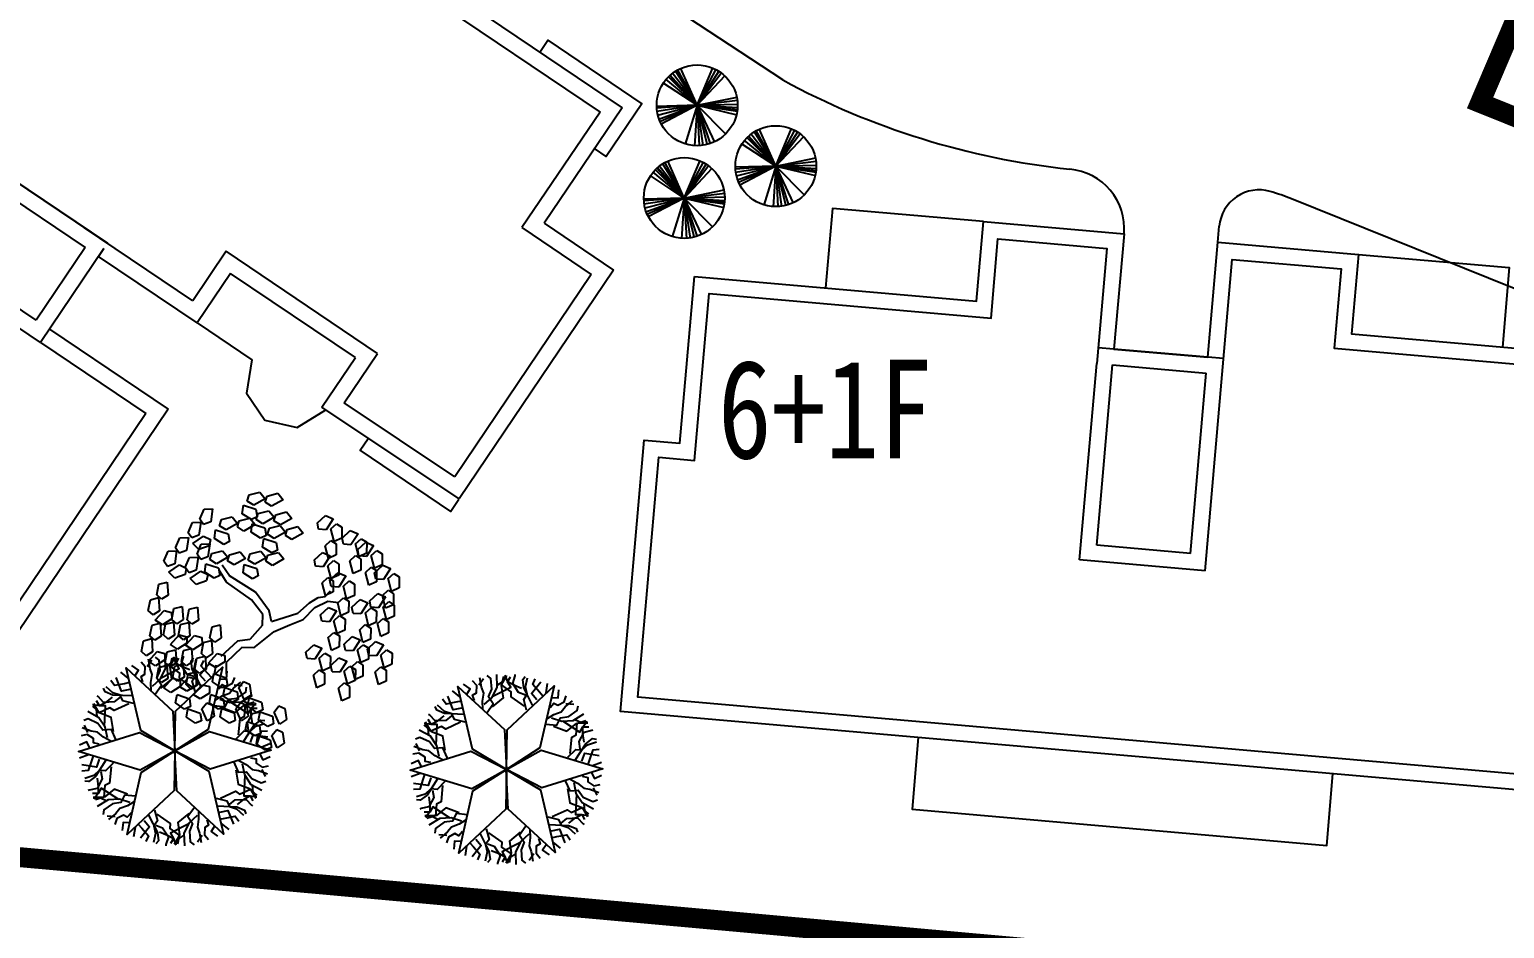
# Model space of a CAD drawing. Extents: x 302512 to 1034855, y -184136 to 410364.
# Drawn here: x 568502 to 605500, y -160443 to -137886 of the extents above; entities that cross this region are included whole.
import ezdxf

# ---------------------------------------------------------------- set-up
doc = ezdxf.new("R2010")
doc.units = 0
doc.header["$MEASUREMENT"] = 0
doc.linetypes.add('DASHED2', pattern=[0.375, 0.25, -0.125])
for name, color, linetype in [('LAYER4', 1, 'Continuous'), ('PUB_TEXT', 7, 'Continuous'), ('shu', 74, 'Continuous'), ('TREE', 3, 'Continuous'), ('TREE2', 84, 'Continuous'), ('WALL', 4, 'Continuous'), ('WZ', 2, 'Continuous'), ('建筑', 2, 'Continuous'), ('支路', 7, 'Continuous'), ('道路线', 161, 'Continuous')]:
    doc.layers.add(name, color=color, linetype=linetype)
doc.styles.add('-黑体', font='', dxfattribs={"width": 0.8})
doc.styles.add('DIM', font='txt')
doc.styles.add('DIM_FONT', font='SIMPLEX.shx', dxfattribs={"width": 0.8})
doc.styles.get('-黑体').set_extended_font_data('黑体')

# ---------------------------------------------------------------- blocks, each defined once
blk = doc.blocks.new('A$C110D1A50')
at = {"layer": '建筑'}
for p, q in [((14300, 11940), (11140, 11940)), ((11140, 6600), (11140, 11540)), ((11540, 7000), (11540, 11540)), ((13900, 7000), (13900, 11540)), ((14300, 6600), (14300, 11540)), ((13900, 7000), (11540, 7000)), ((14300, 6600), (11140, 6600))]:
    blk.add_line(p, q, dxfattribs=at)
blk.add_lwpolyline([(900, 12840), (8000, 12840), (8000, 14840), (11540, 14840), (11540, 11940), (13900, 11940), (13900, 14840), (17440, 14840), (17440, 12840), (24540, 12840), (24540, 8640), (25440, 8640), (25440, 1800), (0, 1800), (0, 8640), (900, 8640)], close=True, dxfattribs=at)
for points in [[(8000, 14840), (4200, 14840), (4200, 12840)], [(17440, 14840), (21240, 14840), (21240, 12840)], [(14300, 11540), (14300, 14440), (17040, 14440), (17040, 12440), (24140, 12440), (24140, 8240), (25040, 8240), (25040, 2200), (400, 2200), (400, 8240), (1300, 8240), (1300, 12440), (8400, 12440), (8400, 14440), (11140, 14440), (11140, 11540)], [(11540, 11540), (13900, 11540)], [(7500, 1800), (7500, 0), (17940, 0), (17940, 1800)]]:
    blk.add_lwpolyline(points, dxfattribs=at)
blk = doc.blocks.new('A$C0DC22966')
at = {"layer": 'WZ'}
for p, q in [((8672, 29060), (6720, 26156)), ((26781, 16842), (8672, 29060)), ((8781, 28504), (6828, 25600)), ((26226, 16734), (8781, 28504)), ((4979, 27330), (1104, 21589)), ((6720, 26156), (4979, 27330)), ((5087, 26775), (1659, 21696)), ((6828, 25600), (5087, 26775)), ((1104, 21589), (4529, 19262)), ((1659, 21696), (4421, 19819)), ((4421, 19819), (5259, 21061)), ((5259, 21061), (9056, 18500)), ((4529, 19262), (5367, 20506)), ((5367, 20506), (8501, 18392)), ((9056, 18500), (8218, 17256)), ((8501, 18392), (7662, 17148)), ((7662, 17148), (10133, 15482)), ((8218, 17256), (10929, 15427)), ((5927, 15663), (502, 7624)), ((8903, 13658), (5927, 15663)), ((10267, 15681), (8679, 13327)), ((10133, 15482), (10267, 15681)), ((10357, 15814), (16342, 11776)), ((16906, 11396), (10357, 15814)), ((10465, 15258), (9234, 13435)), ((16351, 11288), (10465, 15258)), ((6035, 15108), (1058, 7732)), ((8679, 13327), (6035, 15108)), ((8679, 13327), (15228, 8909)), ((9234, 13435), (15120, 9464))]:
    blk.add_line(p, q, dxfattribs=at)
for points in [[(10741, 27664), (10942, 27963), (8580, 29557), (7685, 28230), (7983, 28029)], [(1096, 21577), (895, 21279), (3167, 19747), (3368, 20045)], [(7662, 17148), (6284, 18078), (5567, 17638), (4759, 17813), (4292, 18492), (4429, 19330)]]:
    blk.add_lwpolyline(points, dxfattribs=at)
blk = doc.blocks.new('M_F18')
for p, q in [((-817, 1597), (-695, 1697)), ((-695, 1697), (-586, 1644)), ((-2, 1553), (59, 1699)), ((59, 1699), (179, 1703)), ((179, 1703), (155, 1517)), ((-1054, 1505), (-932, 1605)), ((-1042, 1414), (-1054, 1505)), ((-824, 1552), (-933, 1400)), ((-932, 1605), (-824, 1552)), ((-805, 1506), (-817, 1597)), ((-696, 1492), (-805, 1506)), ((-586, 1644), (-696, 1492)), ((-589, 1409), (-467, 1509)), ((-467, 1509), (-358, 1456)), ((52, 1478), (-2, 1553)), ((155, 1517), (52, 1478)), ((208, 1557), (250, 1658)), ((327, 1412), (208, 1557)), ((250, 1658), (341, 1647)), ((406, 1503), (327, 1412)), ((341, 1647), (406, 1503)), ((410, 1506), (470, 1652)), ((464, 1432), (410, 1506)), ((470, 1652), (591, 1656)), ((591, 1656), (566, 1470)), ((620, 1510), (662, 1612)), ((739, 1365), (620, 1510)), ((662, 1612), (753, 1600)), ((681, 1450), (742, 1595)), ((742, 1595), (863, 1600)), ((753, 1600), (818, 1456)), ((863, 1600), (838, 1414)), ((891, 1454), (933, 1555)), ((933, 1555), (1024, 1544)), ((1024, 1544), (1090, 1400)), ((-1067, 1335), (-881, 1359)), ((-1032, 1219), (-1067, 1335)), ((-933, 1400), (-1042, 1414)), ((-881, 1359), (-817, 1269)), ((-817, 1269), (-875, 1198)), ((-827, 1317), (-704, 1418)), ((-814, 1226), (-827, 1317)), ((-596, 1365), (-705, 1212)), ((-704, 1418), (-596, 1365)), ((-590, 1196), (-468, 1296)), ((-577, 1318), (-589, 1409)), ((-468, 1304), (-577, 1318)), ((-358, 1456), (-468, 1304)), ((-468, 1296), (-359, 1243)), ((-353, 1287), (-231, 1387)), ((-340, 1196), (-353, 1287)), ((-122, 1334), (-232, 1182)), ((-231, 1387), (-122, 1334)), ((236, 1304), (277, 1406)), ((355, 1159), (236, 1304)), ((277, 1406), (369, 1394)), ((369, 1394), (434, 1250)), ((566, 1470), (464, 1432)), ((647, 1257), (689, 1359)), ((735, 1375), (681, 1450)), ((689, 1359), (780, 1347)), ((838, 1414), (735, 1375)), ((818, 1456), (739, 1365)), ((780, 1347), (846, 1204)), ((1010, 1309), (891, 1454)), ((919, 1201), (961, 1302)), ((961, 1302), (1052, 1291)), ((1090, 1400), (1010, 1309)), ((1041, 1252), (1101, 1398)), ((1052, 1291), (1117, 1147)), ((1101, 1398), (1222, 1403)), ((1222, 1403), (1197, 1217)), ((1251, 1257), (1292, 1358)), ((1292, 1358), (1384, 1347)), ((1384, 1347), (1449, 1203)), ((-1554, 1048), (-1446, 1103)), ((-1446, 1103), (-1391, 923)), ((-1265, 1017), (-1143, 1117)), ((-1034, 1064), (-1144, 912)), ((-1143, 1117), (-1034, 1064)), ((-875, 1198), (-1032, 1219)), ((-1027, 1109), (-905, 1209)), ((-1015, 1018), (-1027, 1109)), ((-797, 1156), (-906, 1004)), ((-905, 1209), (-797, 1156)), ((-839, 1147), (-653, 1171)), ((-804, 1031), (-839, 1147)), ((-705, 1212), (-814, 1226)), ((-653, 1171), (-589, 1082)), ((-589, 1082), (-647, 1010)), ((-578, 1105), (-590, 1196)), ((-469, 1090), (-578, 1105)), ((-359, 1243), (-469, 1090)), ((-232, 1182), (-340, 1196)), ((182, 1055), (243, 1201)), ((236, 981), (182, 1055)), ((243, 1201), (363, 1206)), ((363, 1206), (339, 1019)), ((434, 1250), (355, 1159)), ((392, 1059), (434, 1161)), ((511, 914), (392, 1059)), ((434, 1161), (525, 1149)), ((525, 1149), (590, 1006)), ((767, 1112), (647, 1257)), ((846, 1204), (767, 1112)), ((1038, 1056), (919, 1201)), ((1117, 1147), (1038, 1056)), ((1095, 1178), (1041, 1252)), ((1197, 1217), (1095, 1178)), ((1370, 1111), (1251, 1257)), ((1278, 1004), (1320, 1105)), ((1320, 1105), (1411, 1094)), ((1449, 1203), (1370, 1111)), ((1411, 1094), (1477, 950)), ((-1625, 804), (-1517, 858)), ((-1548, 890), (-1554, 1048)), ((-1468, 845), (-1548, 890)), ((-1517, 858), (-1462, 679)), ((-1391, 923), (-1468, 845)), ((-1278, 847), (-1091, 871)), ((-1242, 731), (-1278, 847)), ((-1252, 926), (-1265, 1017)), ((-1144, 912), (-1252, 926)), ((-1091, 871), (-1027, 781)), ((-906, 1004), (-1015, 1018)), ((-647, 1010), (-804, 1031)), ((-686, 745), (-564, 845)), ((-603, 1025), (-417, 1049)), ((-567, 909), (-603, 1025)), ((-411, 888), (-567, 909)), ((-564, 845), (-456, 792)), ((-449, 837), (-327, 937)), ((-417, 1049), (-353, 960)), ((-353, 960), (-411, 888)), ((-218, 884), (-328, 731)), ((-327, 937), (-218, 884)), ((339, 1019), (236, 981)), ((420, 806), (461, 908)), ((461, 908), (553, 897)), ((506, 886), (567, 1032)), ((560, 812), (506, 886)), ((590, 1006), (511, 914)), ((553, 897), (618, 753)), ((663, 851), (560, 812)), ((567, 1032), (688, 1037)), ((688, 1037), (663, 851)), ((716, 890), (758, 992)), ((835, 745), (716, 890)), ((758, 992), (849, 981)), ((849, 981), (914, 837)), ((1146, 858), (1206, 1004)), ((1200, 784), (1146, 858)), ((1206, 1004), (1327, 1008)), ((1397, 859), (1278, 1004)), ((1327, 1008), (1303, 822)), ((1356, 862), (1398, 964)), ((1475, 717), (1356, 862)), ((1477, 950), (1397, 859)), ((1398, 964), (1489, 952)), ((1489, 952), (1554, 809)), ((-1619, 646), (-1625, 804)), ((-1539, 601), (-1619, 646)), ((-1462, 679), (-1539, 601)), ((-1491, 533), (-1397, 695)), ((-1397, 695), (-1287, 692)), ((-1379, 579), (-1271, 633)), ((-1287, 692), (-1266, 603)), ((-1271, 633), (-1216, 454)), ((-1086, 710), (-1242, 731)), ((-1027, 781), (-1086, 710)), ((-949, 611), (-826, 711)), ((-718, 658), (-827, 506)), ((-826, 711), (-718, 658)), ((-674, 654), (-686, 745)), ((-565, 639), (-674, 654)), ((-456, 792), (-565, 639)), ((-437, 746), (-449, 837)), ((-328, 731), (-437, 746)), ((539, 661), (420, 806)), ((456, 591), (543, 648)), ((618, 753), (539, 661)), ((543, 648), (578, 751)), ((605, 601), (754, 648)), ((744, 638), (786, 739)), ((863, 492), (744, 638)), ((786, 739), (877, 728)), ((914, 837), (835, 745)), ((877, 728), (942, 584)), ((953, 670), (1014, 816)), ((1007, 596), (953, 670)), ((1110, 635), (1007, 596)), ((1014, 816), (1134, 821)), ((1134, 821), (1110, 635)), ((1163, 675), (1205, 776)), ((1282, 529), (1163, 675)), ((1303, 822), (1200, 784)), ((1205, 776), (1296, 765)), ((1296, 765), (1361, 621)), ((1383, 609), (1425, 711)), ((1425, 711), (1516, 699)), ((1554, 809), (1475, 717)), ((1516, 699), (1582, 556)), ((-1694, 532), (-1586, 586)), ((-1689, 374), (-1694, 532)), ((-1586, 586), (-1531, 407)), ((-1377, 491), (-1491, 533)), ((-1373, 421), (-1379, 579)), ((-1266, 603), (-1377, 491)), ((-1216, 454), (-1293, 376)), ((-1186, 520), (-1064, 620)), ((-1174, 429), (-1186, 520)), ((-1065, 414), (-1174, 429)), ((-955, 567), (-1065, 414)), ((-1064, 620), (-955, 567)), ((-824, 338), (-981, 432)), ((-936, 520), (-949, 611)), ((-827, 506), (-936, 520)), ((-699, 574), (-513, 598)), ((-664, 459), (-699, 574)), ((-507, 438), (-664, 459)), ((-513, 598), (-449, 509)), ((-449, 509), (-507, 438)), ((289, 263), (377, 469)), ((377, 469), (456, 591)), ((394, 216), (473, 441)), ((473, 441), (605, 601)), ((594, 379), (654, 525)), ((654, 525), (775, 530)), ((775, 530), (750, 344)), ((804, 383), (846, 485)), ((846, 485), (937, 474)), ((942, 584), (863, 492)), ((937, 474), (1002, 330)), ((1191, 422), (1232, 523)), ((1310, 277), (1191, 422)), ((1232, 523), (1324, 512)), ((1361, 621), (1282, 529)), ((1324, 512), (1389, 368)), ((1503, 464), (1383, 609)), ((1582, 556), (1503, 464)), ((-1765, 287), (-1657, 342)), ((-1759, 129), (-1765, 287)), ((-1609, 329), (-1689, 374)), ((-1657, 342), (-1602, 162)), ((-1531, 407), (-1609, 329)), ((-1449, 334), (-1342, 389)), ((-1444, 176), (-1449, 334)), ((-1293, 376), (-1373, 421)), ((-1342, 389), (-1286, 209)), ((-1316, 63), (-1222, 226)), ((-1222, 226), (-1112, 223)), ((-1199, 349), (-1012, 373)), ((-1163, 234), (-1199, 349)), ((-1007, 213), (-1163, 234)), ((-1112, 223), (-1091, 133)), ((-1012, 373), (-949, 284)), ((-949, 284), (-1007, 213)), ((-824, 235), (-990, 347)), ((-386, 282), (-824, 338)), ((-394, 159), (-824, 235)), ((-96, 122), (-386, 282)), ((0, 0), (289, 263)), ((254, 66), (394, 216)), ((648, 305), (594, 379)), ((750, 344), (648, 305)), ((923, 238), (804, 383)), ((831, 131), (873, 232)), ((873, 232), (964, 221)), ((1002, 330), (923, 238)), ((964, 221), (1030, 77)), ((1076, 145), (1136, 291)), ((1136, 291), (1257, 295)), ((1257, 295), (1232, 109)), ((1286, 149), (1327, 250)), ((1389, 368), (1310, 277)), ((1327, 250), (1419, 239)), ((1409, 220), (1469, 366)), ((1463, 145), (1409, 220)), ((1419, 239), (1484, 95)), ((1469, 366), (1590, 370)), ((1590, 370), (1565, 184)), ((1619, 224), (1660, 325)), ((1738, 79), (1619, 224)), ((1660, 325), (1752, 314)), ((1752, 314), (1817, 170)), ((-1679, 84), (-1759, 129)), ((-1602, 162), (-1679, 84)), ((-1631, 16), (-1537, 179)), ((-1517, -25), (-1631, 16)), ((-1537, 179), (-1428, 176)), ((-1406, 86), (-1517, -25)), ((-1364, 131), (-1444, 176)), ((-1428, 176), (-1406, 86)), ((-1286, 209), (-1364, 131)), ((-1202, 21), (-1316, 63)), ((-1091, 133), (-1202, 21)), ((-158, 37), (-394, 159)), ((-96, -103), (-158, 37)), ((0, 0), (-96, 122)), ((88, -122), (254, 66)), ((951, -15), (831, 131)), ((1030, 77), (951, -15)), ((1130, 70), (1076, 145)), ((1232, 109), (1130, 70)), ((1405, 4), (1286, 149)), ((1484, 95), (1405, 4)), ((1565, 184), (1463, 145)), ((1646, -29), (1688, 72)), ((1688, 72), (1779, 61)), ((1817, 170), (1738, 79)), ((1779, 61), (1845, -83)), ((-1686, -196), (-1592, -120)), ((-1647, -349), (-1686, -196)), ((-1592, -120), (-1500, -284)), ((-96, -103), (-175, -366)), ((88, -122), (-79, -451)), ((629, -193), (689, -48)), ((683, -268), (629, -193)), ((689, -48), (810, -43)), ((810, -43), (785, -229)), ((839, -189), (881, -88)), ((958, -334), (839, -189)), ((881, -88), (972, -99)), ((972, -99), (1037, -243)), ((1032, -212), (1092, -66)), ((1092, -66), (1213, -62)), ((1213, -62), (1188, -248)), ((1242, -208), (1284, -106)), ((1361, -353), (1242, -208)), ((1284, -106), (1375, -118)), ((1313, -104), (1355, -3)), ((1432, -249), (1313, -104)), ((1355, -3), (1446, -14)), ((1375, -118), (1440, -262)), ((1512, -158), (1432, -249)), ((1446, -14), (1512, -158)), ((1765, -174), (1646, -29)), ((1845, -83), (1765, -174)), ((-1703, -450), (-1609, -374)), ((-1559, -377), (-1647, -349)), ((-1609, -374), (-1517, -538)), ((-1500, -284), (-1559, -377)), ((-1344, -422), (-1250, -345)), ((-1305, -575), (-1344, -422)), ((-1250, -345), (-1158, -509)), ((-1143, -337), (-1049, -261)), ((-1104, -490), (-1143, -337)), ((-1049, -261), (-957, -425)), ((-740, -431), (-646, -355)), ((-646, -355), (-554, -519)), ((-175, -366), (-324, -460)), ((785, -229), (683, -268)), ((866, -442), (908, -341)), ((908, -341), (999, -352)), ((1037, -243), (958, -334)), ((999, -352), (1065, -496)), ((1086, -287), (1032, -212)), ((1188, -248), (1086, -287)), ((1269, -461), (1311, -359)), ((1311, -359), (1402, -371)), ((1440, -262), (1361, -353)), ((1402, -371), (1468, -515)), ((-1664, -603), (-1703, -450)), ((-1576, -631), (-1664, -603)), ((-1517, -538), (-1576, -631)), ((-1515, -687), (-1458, -508)), ((-1458, -508), (-1350, -488)), ((-1310, -571), (-1395, -704)), ((-1361, -675), (-1267, -599)), ((-1350, -488), (-1310, -571)), ((-1217, -602), (-1305, -575)), ((-1267, -599), (-1175, -763)), ((-1158, -509), (-1217, -602)), ((-1160, -591), (-1066, -515)), ((-1121, -744), (-1160, -591)), ((-1016, -517), (-1104, -490)), ((-1066, -515), (-974, -679)), ((-957, -425), (-1016, -517)), ((-915, -649), (-807, -629)), ((-807, -629), (-767, -711)), ((-757, -685), (-663, -609)), ((-701, -584), (-740, -431)), ((-613, -611), (-701, -584)), ((-663, -609), (-571, -773)), ((-554, -519), (-613, -611)), ((-324, -460), (-447, -761)), ((-228, -516), (-342, -807)), ((-79, -451), (-228, -516)), ((986, -587), (866, -442)), ((1065, -496), (986, -587)), ((1389, -606), (1269, -461)), ((1468, -515), (1389, -606)), ((-1528, -769), (-1434, -693)), ((-1489, -922), (-1528, -769)), ((-1395, -704), (-1515, -687)), ((-1434, -693), (-1342, -857)), ((-1322, -828), (-1361, -675)), ((-1235, -856), (-1322, -828)), ((-1175, -763), (-1235, -856)), ((-1173, -912), (-1116, -733)), ((-1033, -771), (-1121, -744)), ((-1116, -733), (-1008, -713)), ((-968, -796), (-1053, -929)), ((-974, -679), (-1033, -771)), ((-1008, -713), (-968, -796)), ((-972, -828), (-915, -649)), ((-852, -844), (-972, -828)), ((-967, -910), (-873, -834)), ((-873, -834), (-782, -998)), ((-767, -711), (-852, -844)), ((-718, -838), (-757, -685)), ((-630, -865), (-718, -838)), ((-571, -773), (-630, -865)), ((-569, -922), (-512, -743)), ((-512, -743), (-404, -723)), ((-364, -805), (-449, -938)), ((-404, -723), (-364, -805)), ((-342, -807), (-272, -958)), ((-1545, -1023), (-1451, -947)), ((-1506, -1176), (-1545, -1023)), ((-1401, -949), (-1489, -922)), ((-1451, -947), (-1359, -1111)), ((-1342, -857), (-1401, -949)), ((-1053, -929), (-1173, -912)), ((-1169, -1023), (-1075, -946)), ((-1130, -1176), (-1169, -1023)), ((-1075, -946), (-983, -1110)), ((-928, -1063), (-967, -910)), ((-782, -998), (-841, -1090)), ((-748, -929), (-654, -852)), ((-709, -1082), (-748, -929)), ((-654, -852), (-562, -1016)), ((-562, -1016), (-621, -1109)), ((-449, -938), (-569, -922)), ((-434, -1022), (-248, -1004)), ((-403, -1138), (-434, -1022)), ((-248, -1004), (-187, -1095)), ((-26, -1056), (0, -949)), ((0, -949), (91, -946)), ((91, -946), (179, -1077)), ((579, -1159), (604, -1052)), ((604, -1052), (696, -1049)), ((696, -1049), (783, -1181)), ((-1419, -1203), (-1506, -1176)), ((-1359, -1111), (-1419, -1203)), ((-1357, -1260), (-1300, -1081)), ((-1237, -1276), (-1357, -1260)), ((-1300, -1081), (-1192, -1061)), ((-1152, -1143), (-1237, -1276)), ((-1192, -1061), (-1152, -1143)), ((-1186, -1276), (-1092, -1200)), ((-1042, -1203), (-1130, -1176)), ((-1092, -1200), (-1000, -1364)), ((-983, -1110), (-1042, -1203)), ((-985, -1164), (-891, -1088)), ((-946, -1317), (-985, -1164)), ((-841, -1090), (-928, -1063)), ((-891, -1088), (-799, -1251)), ((-799, -1251), (-858, -1344)), ((-797, -1400), (-739, -1221)), ((-765, -1182), (-671, -1106)), ((-726, -1335), (-765, -1182)), ((-739, -1221), (-631, -1201)), ((-621, -1109), (-709, -1082)), ((-671, -1106), (-580, -1270)), ((-631, -1201), (-592, -1284)), ((-577, -1419), (-520, -1240)), ((-520, -1240), (-412, -1220)), ((-412, -1220), (-372, -1303)), ((-247, -1164), (-403, -1138)), ((-187, -1095), (-247, -1164)), ((-209, -1140), (-22, -1122)), ((-178, -1257), (-209, -1140)), ((-22, -1283), (-178, -1257)), ((115, -1180), (-26, -1056)), ((-22, -1122), (38, -1214)), ((38, -1214), (-22, -1283)), ((62, -1347), (87, -1240)), ((87, -1240), (179, -1237)), ((179, -1077), (115, -1180)), ((170, -1125), (357, -1107)), ((202, -1241), (170, -1125)), ((179, -1237), (266, -1368)), ((357, -1268), (202, -1241)), ((357, -1107), (418, -1198)), ((418, -1198), (357, -1268)), ((395, -1243), (582, -1225)), ((427, -1360), (395, -1243)), ((719, -1283), (579, -1159)), ((582, -1225), (643, -1317)), ((783, -1181), (719, -1283)), ((-1147, -1429), (-1186, -1276)), ((-1059, -1457), (-1147, -1429)), ((-1000, -1364), (-1059, -1457)), ((-998, -1513), (-941, -1334)), ((-858, -1344), (-946, -1317)), ((-941, -1334), (-833, -1314)), ((-793, -1397), (-878, -1530)), ((-833, -1314), (-793, -1397)), ((-677, -1417), (-797, -1400)), ((-639, -1363), (-726, -1335)), ((-592, -1284), (-677, -1417)), ((-580, -1270), (-639, -1363)), ((-458, -1436), (-577, -1419)), ((-372, -1303), (-458, -1436)), ((-376, -1553), (-351, -1446)), ((-351, -1446), (-259, -1443)), ((-347, -1312), (-160, -1295)), ((-315, -1429), (-347, -1312)), ((-159, -1455), (-315, -1429)), ((-259, -1443), (-172, -1575)), ((-160, -1295), (-99, -1386)), ((-99, -1386), (-159, -1455)), ((-122, -1431), (65, -1413)), ((-90, -1547), (-122, -1431)), ((203, -1471), (62, -1347)), ((65, -1413), (126, -1504)), ((266, -1368), (203, -1471)), ((284, -1444), (471, -1426)), ((316, -1561), (284, -1444)), ((583, -1386), (427, -1360)), ((471, -1426), (532, -1518)), ((643, -1317), (583, -1386)), ((693, -1478), (718, -1371)), ((718, -1371), (810, -1368)), ((810, -1368), (897, -1500)), ((-878, -1530), (-998, -1513)), ((-785, -1519), (-598, -1501)), ((-753, -1636), (-785, -1519)), ((-598, -1662), (-753, -1636)), ((-598, -1501), (-537, -1593)), ((-537, -1593), (-598, -1662)), ((-560, -1637), (-373, -1620)), ((-528, -1754), (-560, -1637)), ((-236, -1678), (-376, -1553)), ((-373, -1620), (-312, -1711)), ((-172, -1575), (-236, -1678)), ((66, -1574), (-90, -1547)), ((126, -1504), (66, -1574)), ((471, -1587), (316, -1561)), ((532, -1518), (471, -1587)), ((509, -1562), (696, -1544)), ((541, -1679), (509, -1562)), ((697, -1705), (541, -1679)), ((833, -1603), (693, -1478)), ((696, -1544), (757, -1636)), ((757, -1636), (697, -1705)), ((897, -1500), (833, -1603)), ((-372, -1780), (-528, -1754)), ((-312, -1711), (-372, -1780))]:
    blk.add_line(p, q)
at = {"width": 0.8, "flags": 9}
for tag in ['XSIZE', 'YSIZE']:
    blk.add_attdef(tag, (0, 0), '', height=0.5, dxfattribs=at)
at = {"style": 'DIM', "flags": 1}
for tag in ['YVALUE', 'XVALUE']:
    blk.add_attdef(tag, (0, 0), '', height=0.02, dxfattribs=at)
blk = doc.blocks.new('Z')
at = {"layer": 'TREE2', "xscale": 1.755, "yscale": 1.755, "zscale": 1.755}
blk.add_blockref('M_F18', (0, 0), dxfattribs=at)
blk = doc.blocks.new('Plant126')
for points in [[(-208, 1769), (-628, 2043), (-758, 2217), (-743, 2318)], [(-280, 1581), (-483, 1783), (-469, 1942), (-599, 2087), (-671, 2318)], [(-92, 2101), (-223, 2145), (-469, 2231), (-483, 2390)], [(25, -10), (-469, 887), (23, 2477), (501, 901), (25, -10)], [(-179, 1942), (-382, 2015), (-324, 2390)], [(-63, 2217), (-150, 2448)], [(125, 2188), (269, 2260), (182, 2448)], [(211, 1942), (240, 2087), (356, 2087), (457, 2246), (428, 2405)], [(284, 1639), (385, 1827), (515, 1986), (544, 2145), (631, 2376)], [(327, 1509), (587, 1624), (573, 1841), (747, 1971), (862, 2217), (819, 2333)], [(515, 2231), (703, 2318)], [(-1305, 1159), (-1218, 1426), (-1233, 1718), (-1404, 2001)], [(-1256, 1765), (-1174, 1935), (-1174, 2052)], [(-1088, 1217), (-957, 1559), (-1150, 1804), (-1226, 2048)], [(-1223, 1445), (-931, 1894), (-1068, 1974), (-1066, 2123)], [(-671, 2000), (-888, 1971), (-1062, 1971), (-1206, 2087)], [(-382, 1639), (-801, 1682), (-859, 1798), (-1163, 1827), (-1163, 2101)], [(-497, 1899), (-686, 1870), (-931, 2000), (-975, 2202), (-989, 2231)], [(371, 1725), (645, 1783), (891, 1942), (1050, 2231)], [(530, 1566), (891, 1624), (1007, 1913), (1181, 2101)], [(660, 1798), (1195, 1769), (1195, 1928), (1325, 2000)], [(920, 1986), (1108, 2000), (1210, 2058)], [(1248, 1165), (1076, 1550), (1147, 1658), (1020, 1936), (1258, 2073)], [(1416, 1597), (1283, 1770), (1196, 1921), (1224, 2104)], [(1416, 1396), (1296, 1544), (1286, 1822), (1440, 1961), (1458, 1988)], [(-1573, 1129), (-1684, 1227), (-1626, 1327), (-1713, 1494), (-1865, 1549)], [(-1274, 1040), (-1386, 1222), (-1458, 1414), (-1582, 1519), (-1739, 1709)], [(-1671, 1537), (-1652, 1743)], [(-1139, 1013), (-1109, 1296), (-1304, 1392), (-1330, 1607), (-1485, 1830), (-1607, 1851)], [(1249, 1049), (1323, 1325), (1468, 1392), (1528, 1577), (1692, 1756)], [(1447, 1080), (1476, 1581), (1561, 1780), (1656, 1818)], [(1793, 1146), (1766, 1281), (1718, 1537), (1848, 1629)], [(24, -8), (-999, 13), (-2130, 1234), (-527, 859), (24, -8)], [(-1829, 1177), (-1819, 1338), (-2025, 1357)], [(24, -11), (554, 865), (2177, 1234), (1051, 33), (24, -11)], [(1612, 1142), (1574, 1353), (1928, 1491)], [(1908, 1179), (2065, 1370)], [(-1862, 946), (-1965, 855), (-2163, 685), (-2308, 752)], [(-1768, 791), (-1932, 652), (-2229, 890)], [(-1948, 1029), (-2192, 1069)], [(1807, 804), (1947, 851), (2005, 751), (2193, 742), (2317, 847)], [(1977, 1002), (2112, 913), (2231, 1082)], [(-1890, 494), (-1959, 316), (-2194, 169), (-2391, 232), (-2424, 234)], [(-2064, 394), (-2148, 192), (-2234, 41), (-2407, -26)], [(-1606, 464), (-1854, 122), (-1983, 130), (-2160, -119), (-2398, 19)], [(-1632, 679), (-2080, 453), (-2295, 427), (-2376, 490)], [(-1506, 523), (-1782, 448), (-1913, 541), (-2103, 500), (-2339, 553)], [(1490, 487), (1720, 319), (1901, 440), (2100, 355), (2371, 377), (2449, 473)], [(1581, 589), (1794, 595), (1997, 562), (2149, 617), (2393, 657)], [(1699, 557), (1887, 348), (2147, 215), (2477, 222)], [(2210, 685), (2379, 566)], [(-1860, -362), (-2102, 116), (-2240, 37), (-2368, 113)], [(1641, 340), (1872, 56), (2180, 100), (2430, 44)], [(1653, -483), (1900, -141), (2029, -149), (2206, 100), (2444, -37)], [(1907, 343), (2149, -135), (2287, -56), (2415, -132)], [(2111, -413), (2194, -210), (2281, -60), (2453, 7)], [(2199, 211), (2306, 56), (2407, -3)], [(-1653, -576), (-1840, -367), (-2101, -233), (-2431, -240)], [(-1443, -505), (-1673, -338), (-1854, -458), (-2053, -373), (-2324, -396), (-2403, -491)], [(-1594, -359), (-1825, -74), (-2134, -119), (-2383, -62)], [(-2153, -230), (-2259, -74), (-2360, -16)], [(23, -8), (-507, -883), (-2130, -1253), (-1004, -51), (23, -8)], [(22, -9), (515, -906), (23, -2496), (-454, -920), (22, -9)], [(22, -10), (1045, -32), (2177, -1253), (573, -878), (22, -10)], [(1936, -512), (2005, -335), (2241, -187), (2438, -251), (2470, -253)], [(-1534, -608), (-1747, -614), (-1950, -581), (-2102, -635), (-2346, -676)], [(-2163, -704), (-2332, -584)], [(-1761, -822), (-1900, -869), (-1958, -769), (-2147, -761), (-2270, -866)], [(1552, -541), (1829, -467), (1959, -559), (2150, -519), (2386, -572)], [(1679, -698), (2127, -472), (2342, -446), (2422, -509)], [(1815, -810), (1979, -670), (2275, -909)], [(1909, -964), (2012, -873), (2210, -704), (2355, -771)], [(-1930, -1020), (-2065, -931), (-2185, -1100)], [(-1202, -1068), (-1276, -1344), (-1421, -1411), (-1481, -1596), (-1645, -1774)], [(-1401, -1099), (-1429, -1599), (-1514, -1799), (-1609, -1837)], [(1186, -1031), (1156, -1315), (1351, -1411), (1377, -1626), (1532, -1849), (1654, -1869)], [(1320, -1059), (1432, -1241), (1505, -1433), (1628, -1537), (1785, -1728)], [(1995, -1047), (2238, -1088)], [(-1861, -1198), (-2018, -1388)], [(-1566, -1161), (-1527, -1372), (-1881, -1510)], [(-1747, -1165), (-1719, -1299), (-1671, -1556), (-1802, -1648)], [(-1369, -1414), (-1250, -1563), (-1240, -1841), (-1393, -1980), (-1411, -2007)], [(-1201, -1184), (-1029, -1569), (-1100, -1677), (-974, -1955), (-1211, -2092)], [(1270, -1464), (977, -1913), (1115, -1993), (1113, -2142)], [(1135, -1236), (1004, -1578), (1197, -1823), (1273, -2067)], [(1352, -1177), (1265, -1444), (1279, -1737), (1450, -2019)], [(1619, -1148), (1730, -1245), (1672, -1346), (1759, -1513), (1912, -1567)], [(1876, -1196), (1866, -1357), (2072, -1376)], [(-1370, -1615), (-1236, -1789), (-1149, -1939), (-1177, -2122)], [(-613, -1816), (-1148, -1787), (-1148, -1946), (-1279, -2019)], [(-483, -1585), (-845, -1643), (-960, -1932), (-1134, -2120)], [(-324, -1744), (-599, -1802), (-845, -1961), (-1004, -2250)], [(-280, -1527), (-541, -1643), (-526, -1860), (-700, -1990), (-816, -2236), (-772, -2351)], [(-237, -1657), (-338, -1845), (-469, -2004), (-497, -2163), (-584, -2395)], [(255, -1787), (674, -2062), (804, -2236), (790, -2337)], [(327, -1600), (530, -1802), (515, -1961), (645, -2105), (718, -2337)], [(428, -1657), (848, -1701), (906, -1816), (1210, -1845), (1210, -2120)], [(544, -1918), (732, -1889), (978, -2019), (1021, -2221), (1036, -2250)], [(1303, -1784), (1221, -1954), (1221, -2070)], [(1718, -1556), (1699, -1762)], [(-874, -2004), (-1062, -2019), (-1163, -2077)], [(-469, -2250), (-657, -2337)], [(-165, -1961), (-194, -2105), (-309, -2105), (-411, -2265), (-382, -2424)], [(-78, -2207), (-223, -2279), (-136, -2467)], [(110, -2236), (197, -2467)], [(139, -2120), (269, -2163), (515, -2250), (530, -2409)], [(226, -1961), (428, -2033), (371, -2409)], [(718, -2019), (935, -1990), (1108, -1990), (1253, -2105)]]:
    blk.add_lwpolyline(points)
blk = doc.blocks.new('G')
at = {"layer": 'shu', "xscale": 0.9719999999999756, "yscale": 0.9719999999999756, "zscale": 0.9719999999999756, "rotation": 347.5246015080592}
blk.add_blockref('Plant126', (-80, -59), dxfattribs=at)
blk = doc.blocks.new('A$C027A6E26')
at = {"layer": 'LAYER4'}
for q in [(339, 1388), (402, 1425), (445, 1446), (502, 1469), (1102, 1430), (1161, 1396), (156, 1217), (211, 1281), (258, 1326), (288, 1351), (296, 1357), (1213, 1360), (1253, 1327), (1314, 1268), (1507, 853), (0, 758), (1, 791), (2, 696), (12, 623), (29, 548), (44, 503), (63, 455), (480, 52), (653, 7), (740, 0), (1512, 793), (1247, 180), (1477, 526), (1495, 590), (1501, 623), (1507, 657), (1512, 720), (808, 2), (886, 11), (942, 23), (1028, 50)]:
    blk.add_line((757, 756), q, dxfattribs=at)
blk.add_circle((757, 756), 750, dxfattribs=at)
at = {"layer": 'LAYER4', "ltscale": 1000, "style": 'DIM_FONT', "width": 0.8, "flags": 9}
for tag in ['YSIZE', 'XSIZE']:
    blk.add_attdef(tag, (757, 756), '', height=0.25, rotation=162.2754, dxfattribs=at)

msp = doc.modelspace()

# ---------------------------------------------------------------- linework, layer by layer
at = {"layer": 'PUB_TEXT', "linetype": 'DASHED2', "ltscale": 11501}
for points in [[(608007, -19167, 500, 500, 0), (599137, -17197, 500, 500, 0), (598127, -21247, 500, 500, 0), (572297, -9157, 500, 500, 0), (560517, -5577, 500, 500, 0), (531277, -7547, 500, 500, 0), (511807, -11707, 500, 500, 0), (488907, -9117, 500, 500, 0), (483537, -7917, 500, 500, 0), (457917, 73, 500, 500, 0), (449617, 403, 500, 500, 0), (431477, -69887, 500, 500, 0), (494627, -111807, 500, 500, 0), (518427, -129957, 500, 500, 0), (548477, -156867, 500, 500, 0), (627907, -164037, 500, 500, 0)], [(628657, -149287, 500, 500, 0), (604887, -139727, 500, 500, 0), (637937, -62207, 500, 500, 0)]]:
    msp.add_lwpolyline(points, format="xyseb", dxfattribs=at)
at = {"layer": '道路线'}
for p, q in [((587397, -139151), (576714, -132092)), ((608042, -145308), (600160, -142138)), ((598308, -143221), (598345, -142820))]:
    msp.add_line(p, q, dxfattribs=at)
for centre, radius, start, end in [((596620, -122195), 19302, 241.4546, 263.9735), ((594463, -142885), 1500, 355, 85), ((599341, -142910), 1000, 73.5047, 174.8144), ((597921, -147704), 6000, 68.0906, 73.5047)]:
    msp.add_arc(centre, radius, start, end, dxfattribs=at)

# ---------------------------------------------------------------- block references
for name, p, rotation in [('Z', (574576, -152738), 335.0351164104222), ('G', (572230, -156028), 282.8308492461591), ('G', (580548, -156494), 282.8308492461591)]:
    msp.add_blockref(name, p, dxfattribs=dict(rotation=rotation))
at = {"layer": 'WALL', "xscale": -1, "rotation": 292.000000000171}
msp.add_blockref('A$C0DC22966', (559674, -158777), dxfattribs=at)
at = {"layer": 'WALL', "rotation": 355}
msp.add_blockref('A$C110D1A50', (583168, -156793), dxfattribs=at)
at = {"layer": '支路', "xscale": 1.3524, "yscale": 1.3524, "zscale": 1.3524, "rotation": 4.248435238497092}
for p in [(584303, -140883), (586276, -142411), (583980, -143210)]:
    msp.add_blockref('A$C027A6E26', p, dxfattribs=at)

# ---------------------------------------------------------------- texts
at = {"layer": 'TREE', "color": 3, "style": '-黑体', "width": 0.8}
msp.add_text('6+1F', height=2475, dxfattribs=at).set_placement((585770, -148648))

doc.saveas('drawing.dxf')
